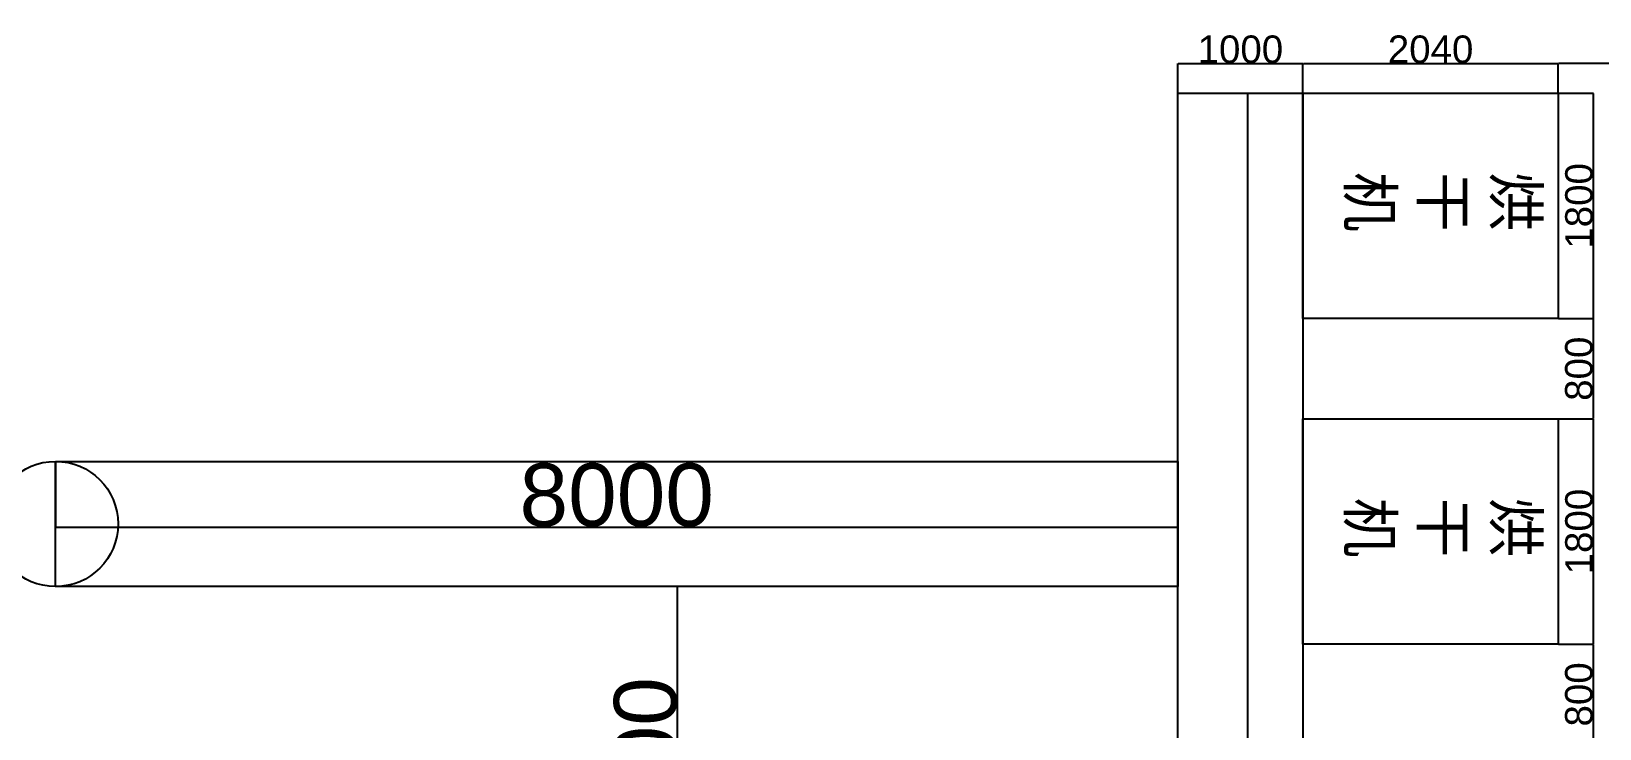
# Model space of a CAD drawing. Header units: millimetres. Extents: x 3806 to 246873, y -8027 to 78401.
# Drawn here: x 189554 to 202087, y 42786 to 48352 of the extents above; entities that cross this region are included whole.
import ezdxf

# ---------------------------------------------------------------- set-up
doc = ezdxf.new("R2010")
doc.units = ezdxf.units.MM
doc.header["$LTSCALE"] = 20
doc.styles.get("Standard").update_dxf_attribs({"font": 'arial.ttf', "height": 2000})
doc.dimstyles.new('ISO-25', dxfattribs={"dimtxt": 400, "dimasz": 2.5, "dimexe": 1.25, "dimexo": 0.625, "dimtad": 1, "dimtxsty": 'Standard', "dimcen": 2.5, "dimclrd": 1, "dimclre": 1, "dimclrt": 1, "dimadec": 0, "dimazin": 0, "dimtfac": 1, "dimtmove": 0, "dimatfit": 3, "dimfxl": 0, "dimarcsym": 0})

# ---------------------------------------------------------------- blocks, each defined once
blk = doc.blocks.new('*D105')
at = {"color": 1, "lineweight": -2, "transparency": 16777216}
for p, q in [((201757, 47859), (202037, 47859)), ((202036, 47856), (202036, 46061)), ((201757, 46059), (202037, 46059))]:
    blk.add_line(p, q, dxfattribs=at)
at = {"color": 1, "transparency": 16777216}
for points in [[(202035, 47856), (202036, 47856), (202036, 47859)], [(202035, 46061), (202036, 46061), (202036, 46059)]]:
    blk.add_solid(points, dxfattribs=at)
at = {"layer": 'Defpoints', "color": 0, "transparency": 16777216}
for p in [(201756, 47859), (201756, 46059), (202036, 46059)]:
    blk.add_point(p, dxfattribs=at)
at = {"color": 1, "transparency": 16777216, "insert": (201923, 46959), "char_height": 220, "attachment_point": 5, "rotation": 90}
blk.add_mtext('1800', dxfattribs=at)
blk = doc.blocks.new('*D106')
at = {"color": 1, "lineweight": -2, "transparency": 16777216}
for p, q in [((201757, 46059), (202036, 46059)), ((202035, 46056), (202035, 45261)), ((201757, 45259), (202036, 45259))]:
    blk.add_line(p, q, dxfattribs=at)
at = {"color": 1, "transparency": 16777216}
for points in [[(202035, 46056), (202036, 46056), (202035, 46059)], [(202035, 45261), (202036, 45261), (202035, 45259)]]:
    blk.add_solid(points, dxfattribs=at)
at = {"layer": 'Defpoints', "color": 0, "transparency": 16777216}
for p in [(201756, 46059), (201756, 45259), (202035, 45259)]:
    blk.add_point(p, dxfattribs=at)
at = {"color": 1, "transparency": 16777216, "insert": (201922, 45659), "char_height": 220, "attachment_point": 5, "rotation": 90}
blk.add_mtext('800', dxfattribs=at)
blk = doc.blocks.new('*D69')
at = {"color": 1, "lineweight": -2, "transparency": 16777216}
for p, q in [((201757, 45259), (202037, 45259)), ((202036, 45256), (202036, 43461)), ((201757, 43459), (202037, 43459))]:
    blk.add_line(p, q, dxfattribs=at)
at = {"color": 1, "transparency": 16777216}
for points in [[(202035, 45256), (202036, 45256), (202036, 45259)], [(202035, 43461), (202036, 43461), (202036, 43459)]]:
    blk.add_solid(points, dxfattribs=at)
at = {"layer": 'Defpoints', "color": 0, "transparency": 16777216}
for p in [(201756, 45259), (201756, 43459), (202036, 43459)]:
    blk.add_point(p, dxfattribs=at)
at = {"color": 1, "transparency": 16777216, "insert": (201923, 44359), "char_height": 220, "attachment_point": 5, "rotation": 90}
blk.add_mtext('1800', dxfattribs=at)
blk = doc.blocks.new('*D70')
at = {"color": 1, "lineweight": -2, "transparency": 16777216}
for p, q in [((201757, 43459), (202036, 43459)), ((202035, 43456), (202035, 42661)), ((201757, 42659), (202036, 42659))]:
    blk.add_line(p, q, dxfattribs=at)
at = {"color": 1, "transparency": 16777216}
for points in [[(202035, 43456), (202036, 43456), (202035, 43459)], [(202035, 42661), (202036, 42661), (202035, 42659)]]:
    blk.add_solid(points, dxfattribs=at)
at = {"layer": 'Defpoints', "color": 0, "transparency": 16777216}
for p in [(201756, 43459), (201756, 42659), (202035, 42659)]:
    blk.add_point(p, dxfattribs=at)
at = {"color": 1, "transparency": 16777216, "insert": (201922, 43059), "char_height": 220, "attachment_point": 5, "rotation": 90}
blk.add_mtext('800', dxfattribs=at)
blk = doc.blocks.new('*D125')
at = {"color": 1, "lineweight": -2, "transparency": 16777216}
for p, q in [((198717, 47859), (199276, 47859)), ((199274, 47856), (199274, 32946)), ((198717, 32943), (199276, 32943))]:
    blk.add_line(p, q, dxfattribs=at)
at = {"color": 1, "transparency": 16777216}
for points in [[(199274, 47856), (199275, 47856), (199274, 47859)], [(199274, 32946), (199275, 32946), (199274, 32943)]]:
    blk.add_solid(points, dxfattribs=at)
at = {"layer": 'Defpoints', "color": 0, "transparency": 16777216}
for p in [(198716, 47859), (198716, 32943), (199274, 32943)]:
    blk.add_point(p, dxfattribs=at)
at = {"color": 1, "transparency": 16777216, "insert": (199018, 39401), "char_height": 500, "attachment_point": 5, "rotation": 90}
blk.add_mtext('17000', dxfattribs=at)
blk = doc.blocks.new('*D126')
at = {"color": 1, "lineweight": -2, "transparency": 16777216}
for p, q in [((189747, 44919), (189747, 44391)), ((198716, 44919), (198716, 44391)), ((189750, 44393), (198714, 44393))]:
    blk.add_line(p, q, dxfattribs=at)
at = {"color": 1, "transparency": 16777216}
for points in [[(189750, 44393), (189750, 44392), (189747, 44393)], [(198714, 44393), (198714, 44392), (198716, 44393)]]:
    blk.add_solid(points, dxfattribs=at)
at = {"layer": 'Defpoints', "color": 0, "transparency": 16777216}
for p in [(189747, 44920), (198716, 44920), (198716, 44393)]:
    blk.add_point(p, dxfattribs=at)
at = {"color": 1, "transparency": 16777216, "insert": (194232, 44649), "char_height": 500, "attachment_point": 5}
blk.add_mtext('8000', dxfattribs=at)
blk = doc.blocks.new('*D134')
at = {"color": 1, "lineweight": -2, "transparency": 16777216}
for p, q in [((201756, 47859), (201756, 48096)), ((203254, 48095), (201759, 48095)), ((203256, 47859), (203256, 48096))]:
    blk.add_line(p, q, dxfattribs=at)
at = {"color": 1, "transparency": 16777216}
for points in [[(201759, 48095), (201759, 48094), (201756, 48095)], [(203254, 48095), (203254, 48094), (203256, 48095)]]:
    blk.add_solid(points, dxfattribs=at)
at = {"layer": 'Defpoints', "color": 0, "transparency": 16777216}
for p in [(201756, 48095), (201756, 47859), (203256, 47859)]:
    blk.add_point(p, dxfattribs=at)
at = {"color": 1, "transparency": 16777216, "insert": (202506, 48208), "char_height": 220, "attachment_point": 5}
blk.add_mtext('1500', dxfattribs=at)
blk = doc.blocks.new('*D135')
at = {"color": 1, "lineweight": -2, "transparency": 16777216}
for p, q in [((194717, 43920), (194720, 43920)), ((194719, 40922), (194719, 43917)), ((194717, 40920), (194720, 40920))]:
    blk.add_line(p, q, dxfattribs=at)
at = {"color": 1, "transparency": 16777216}
for points in [[(194718, 43917), (194719, 43917), (194719, 43920)], [(194718, 40922), (194719, 40922), (194719, 40920)]]:
    blk.add_solid(points, dxfattribs=at)
at = {"layer": 'Defpoints', "color": 0, "transparency": 16777216}
for p in [(194716, 43920), (194719, 43920), (194716, 40920)]:
    blk.add_point(p, dxfattribs=at)
at = {"color": 1, "transparency": 16777216, "insert": (194463, 42420), "char_height": 500, "attachment_point": 5, "rotation": 90}
blk.add_mtext('3000', dxfattribs=at)
blk = doc.blocks.new('*D155')
at = {"color": 1, "lineweight": -2, "transparency": 16777216}
for p, q in [((199716, 47859), (199716, 48096)), ((199719, 48095), (201754, 48095)), ((201756, 47859), (201756, 48096))]:
    blk.add_line(p, q, dxfattribs=at)
at = {"color": 1, "transparency": 16777216}
for points in [[(199719, 48095), (199719, 48094), (199716, 48095)], [(201754, 48095), (201754, 48094), (201756, 48095)]]:
    blk.add_solid(points, dxfattribs=at)
at = {"layer": 'Defpoints', "color": 0, "transparency": 16777216}
for p in [(201756, 48095), (199716, 47859), (201756, 47859)]:
    blk.add_point(p, dxfattribs=at)
at = {"color": 1, "transparency": 16777216, "insert": (200736, 48208), "char_height": 220, "attachment_point": 5}
blk.add_mtext('2040', dxfattribs=at)
blk = doc.blocks.new('*D156')
at = {"color": 1, "lineweight": -2, "transparency": 16777216}
for p, q in [((198716, 47859), (198716, 48096)), ((198719, 48095), (199714, 48095)), ((199716, 47859), (199716, 48096))]:
    blk.add_line(p, q, dxfattribs=at)
at = {"color": 1, "transparency": 16777216}
for points in [[(198719, 48095), (198719, 48094), (198716, 48095)], [(199714, 48095), (199714, 48094), (199716, 48095)]]:
    blk.add_solid(points, dxfattribs=at)
at = {"layer": 'Defpoints', "color": 0, "transparency": 16777216}
for p in [(199716, 48095), (198716, 47859), (199716, 47859)]:
    blk.add_point(p, dxfattribs=at)
at = {"color": 1, "transparency": 16777216, "insert": (199216, 48208), "char_height": 220, "attachment_point": 5}
blk.add_mtext('1000', dxfattribs=at)

msp = doc.modelspace()

# ---------------------------------------------------------------- linework, layer by layer
at = {"color": 3}
for points in [[(199716.182, 47858.753), (199716.182, 32939.869), (198716.182, 32939.869), (198716.182, 47858.753)], [(189747.207, 44919.569), (198716.182, 44919.569), (198716.182, 43919.569), (189747.207, 43919.569)]]:
    msp.add_lwpolyline(points, close=True, dxfattribs=at)
at = {"color": 254}
for points in [[(201756.182, 47858.753), (201756.182, 46058.753), (199716.182, 46058.753), (199716.182, 47858.753)], [(201756.182, 45258.753), (201756.182, 43458.753), (199716.182, 43458.753), (199716.182, 45258.753)]]:
    msp.add_lwpolyline(points, close=True, dxfattribs=at)
at = {"color": 3}
msp.add_circle((189747.207, 44419.569), 500, dxfattribs=at)

# ---------------------------------------------------------------- texts
at = {"char_height": 350, "attachment_point": 1, "rotation": 270}
for insert in [(201594.626, 47230.034), (201594.626, 44630.034)]:
    msp.add_mtext_dynamic_manual_height_columns('{\\fSimSun|b0|i0|c134|p2;烘干机}', width=559.91958, gutter_width=2000, heights=[0], dxfattribs=dict(at, insert=insert))

# ---------------------------------------------------------------- dimensions: what is measured, and where the dimension line sits
for base, p1, p2, picture, middle in [((199716.182, 48094.735), (198716.182, 47858.753), (199716.182, 47858.753), '*D156', (199216.182, 48207.686)), ((201756.182, 48094.735), (199716.182, 47858.753), (201756.182, 47858.753), '*D155', (200736.182, 48207.686)), ((201756.182, 48094.735), (203256.182, 47858.753), (201756.182, 47858.753), '*D134', (202506.182, 48207.686))]:
    dim = msp.add_linear_dim(base=base, p1=p1, p2=p2, dimstyle='ISO-25')
    dim.commit()
    dim.dimension.update_dxf_attribs({"geometry": picture, "text_midpoint": middle})
dim = msp.add_linear_dim(base=(199274.381, 32943.274), p1=(198716.182, 47858.753), p2=(198716.182, 32943.274), angle=270, text='17000', dimstyle='ISO-25')
dim.commit()
dim.dimension.update_dxf_attribs({"geometry": '*D125', "text_midpoint": (199274.381, 39401.013), "dimtype": 160})
for base, p1, p2, angle, picture, middle in [((202035.556, 46058.753), (201756.182, 47858.753), (201756.182, 46058.753), 270, '*D105', (201922.605, 46958.753)), ((202035.14, 45258.753), (201756.182, 46058.753), (201756.182, 45258.753), 270, '*D106', (201922.189, 45658.753)), ((202035.556, 43458.753), (201756.182, 45258.753), (201756.182, 43458.753), 270, '*D69', (201922.605, 44358.753)), ((194718.682, 43919.569), (194716.182, 40919.569), (194716.182, 43919.569), 90, '*D135', (194462.6, 42419.569)), ((202035.14, 42658.753), (201756.182, 43458.753), (201756.182, 42658.753), 270, '*D70', (201922.189, 43058.753))]:
    dim = msp.add_linear_dim(base=base, p1=p1, p2=p2, angle=angle, dimstyle='ISO-25')
    dim.commit()
    dim.dimension.update_dxf_attribs({"geometry": picture, "text_midpoint": middle})
dim = msp.add_linear_dim(base=(198716.182, 44392.733), p1=(189747.207, 44919.569), p2=(198716.182, 44919.569), text='8000', dimstyle='ISO-25')
dim.commit()
dim.dimension.update_dxf_attribs({"geometry": '*D126', "text_midpoint": (194231.695, 44392.733), "dimtype": 160})

doc.saveas('drawing.dxf')
